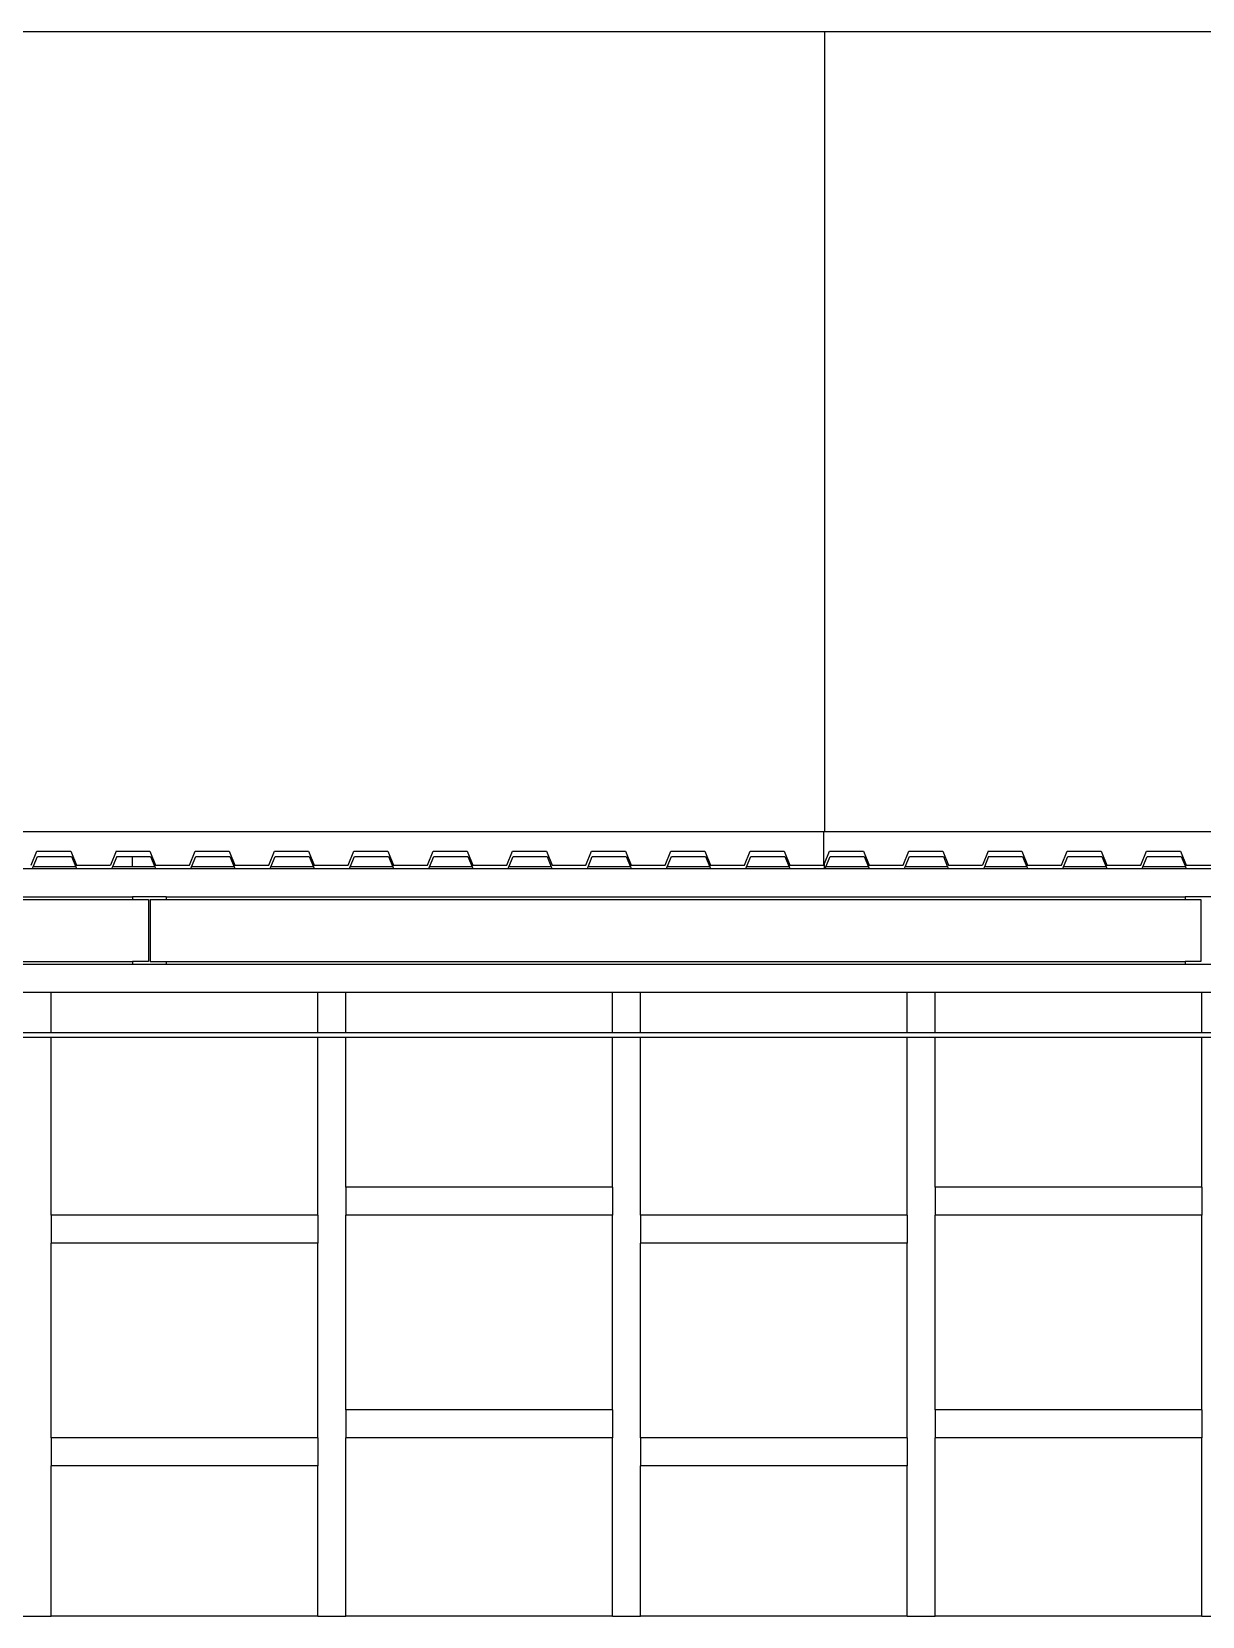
# Model space of a CAD drawing. Header units: metres. Extents: x -59 to 59, y -13 to 12.
# Drawn here: x -18.2 to -14.03, y 6.82 to 12.47 of the extents above; entities that cross this region are included whole.
import ezdxf

# ---------------------------------------------------------------- set-up
doc = ezdxf.new("R2010")
doc.units = ezdxf.units.M

msp = doc.modelspace()

# ---------------------------------------------------------------- linework, layer by layer
for p, q in [((-15.3758, 12.467), (-18.4823, 12.467)), ((-15.3758, 12.467), (-15.3758, 9.6161)), ((-12.2692, 12.467), (-15.3758, 12.467)), ((-18.4823, 9.6161), (-15.3781, 9.6161)), ((-15.3781, 9.4961), (-15.3781, 9.6161)), ((-15.3781, 9.6161), (-15.3758, 9.6161)), ((-15.3758, 9.6161), (-12.2716, 9.6161)), ((-18.2023, 9.4961), (-18.1821, 9.5461)), ((-18.1821, 9.5461), (-18.061, 9.5461)), ((-18.061, 9.5461), (-18.0409, 9.4961)), ((-17.8997, 9.5461), (-17.9198, 9.4961)), ((-17.8997, 9.5461), (-17.7786, 9.5461)), ((-17.7786, 9.5461), (-17.7585, 9.4961)), ((-17.6374, 9.4961), (-17.6173, 9.5461)), ((-17.6173, 9.5461), (-17.4962, 9.5461)), ((-17.4962, 9.5461), (-17.476, 9.4961)), ((-17.355, 9.4961), (-17.3348, 9.5461)), ((-17.3348, 9.5461), (-17.2138, 9.5461)), ((-17.2138, 9.5461), (-17.1936, 9.4961)), ((-17.0726, 9.4961), (-17.0524, 9.5461)), ((-17.0524, 9.5461), (-16.9314, 9.5461)), ((-16.9314, 9.5461), (-16.9112, 9.4961)), ((-16.7902, 9.4961), (-16.77, 9.5461)), ((-16.77, 9.5461), (-16.649, 9.5461)), ((-16.649, 9.5461), (-16.6288, 9.4961)), ((-16.5078, 9.4961), (-16.4876, 9.5461)), ((-16.4876, 9.5461), (-16.3666, 9.5461)), ((-16.3666, 9.5461), (-16.3464, 9.4961)), ((-16.2254, 9.4961), (-16.2052, 9.5461)), ((-16.2052, 9.5461), (-16.0841, 9.5461)), ((-16.0841, 9.5461), (-16.064, 9.4961)), ((-15.9429, 9.4961), (-15.9228, 9.5461)), ((-15.9228, 9.5461), (-15.8017, 9.5461)), ((-15.8017, 9.5461), (-15.7816, 9.4961)), ((-15.6605, 9.4961), (-15.6404, 9.5461)), ((-15.6404, 9.5461), (-15.5193, 9.5461)), ((-15.5193, 9.5461), (-15.4991, 9.4961)), ((-15.3758, 9.502), (-15.3579, 9.5461)), ((-15.3579, 9.5461), (-15.2369, 9.5461)), ((-15.2369, 9.5461), (-15.2167, 9.4961)), ((-15.0957, 9.4961), (-15.0755, 9.5461)), ((-15.0755, 9.5461), (-14.9545, 9.5461)), ((-14.9545, 9.5461), (-14.9343, 9.4961)), ((-14.7931, 9.5461), (-14.8133, 9.4961)), ((-14.7931, 9.5461), (-14.6721, 9.5461)), ((-14.6721, 9.5461), (-14.6519, 9.4961)), ((-14.5309, 9.4961), (-14.5107, 9.5461)), ((-14.5107, 9.5461), (-14.3897, 9.5461)), ((-14.3897, 9.5461), (-14.3695, 9.4961)), ((-14.2485, 9.4961), (-14.2283, 9.5461)), ((-14.2283, 9.5461), (-14.1073, 9.5461)), ((-14.1073, 9.5461), (-14.0871, 9.4961)), ((-18.1978, 9.4836), (-18.195, 9.4904)), ((-18.195, 9.4904), (-18.1797, 9.5277)), ((-18.0434, 9.4904), (-18.195, 9.4904)), ((-18.1797, 9.5277), (-18.0587, 9.5277)), ((-18.0587, 9.5277), (-18.0434, 9.4904)), ((-18.0434, 9.4904), (-18.0406, 9.4836)), ((-18.0409, 9.4961), (-17.9198, 9.4961)), ((-17.9126, 9.4904), (-17.9154, 9.4836)), ((-17.8973, 9.5277), (-17.9126, 9.4904)), ((-17.8412, 9.4904), (-17.9126, 9.4904)), ((-17.8973, 9.5277), (-17.8412, 9.5277)), ((-17.8412, 9.5277), (-17.7763, 9.5277)), ((-17.8412, 9.4904), (-17.8412, 9.5277)), ((-17.761, 9.4904), (-17.8412, 9.4904)), ((-17.7763, 9.5277), (-17.761, 9.4904)), ((-17.761, 9.4904), (-17.7582, 9.4836)), ((-17.7585, 9.4961), (-17.6374, 9.4961)), ((-17.633, 9.4836), (-17.6302, 9.4904)), ((-17.6302, 9.4904), (-17.6149, 9.5277)), ((-17.4786, 9.4904), (-17.6302, 9.4904)), ((-17.6149, 9.5277), (-17.4939, 9.5277)), ((-17.4939, 9.5277), (-17.4786, 9.4904)), ((-17.4786, 9.4904), (-17.4758, 9.4836)), ((-17.476, 9.4961), (-17.355, 9.4961)), ((-17.3505, 9.4836), (-17.3477, 9.4904)), ((-17.3477, 9.4904), (-17.3325, 9.5277)), ((-17.1962, 9.4904), (-17.3477, 9.4904)), ((-17.3325, 9.5277), (-17.2115, 9.5277)), ((-17.2115, 9.5277), (-17.1962, 9.4904)), ((-17.1962, 9.4904), (-17.1934, 9.4836)), ((-17.1936, 9.4961), (-17.0726, 9.4961)), ((-17.0681, 9.4836), (-17.0653, 9.4904)), ((-17.0653, 9.4904), (-17.0501, 9.5277)), ((-16.9138, 9.4904), (-17.0653, 9.4904)), ((-17.0501, 9.5277), (-16.929, 9.5277)), ((-16.929, 9.5277), (-16.9138, 9.4904)), ((-16.9138, 9.4904), (-16.911, 9.4836)), ((-16.9112, 9.4961), (-16.7902, 9.4961)), ((-16.7857, 9.4836), (-16.7829, 9.4904)), ((-16.7829, 9.4904), (-16.7677, 9.5277)), ((-16.6314, 9.4904), (-16.7829, 9.4904)), ((-16.7677, 9.5277), (-16.6466, 9.5277)), ((-16.6466, 9.5277), (-16.6314, 9.4904)), ((-16.6314, 9.4904), (-16.6286, 9.4836)), ((-16.6288, 9.4961), (-16.5078, 9.4961)), ((-16.5033, 9.4836), (-16.5005, 9.4904)), ((-16.5005, 9.4904), (-16.4852, 9.5277)), ((-16.349, 9.4904), (-16.5005, 9.4904)), ((-16.4852, 9.5277), (-16.3642, 9.5277)), ((-16.3642, 9.5277), (-16.349, 9.4904)), ((-16.349, 9.4904), (-16.3462, 9.4836)), ((-16.3464, 9.4961), (-16.2254, 9.4961)), ((-16.2209, 9.4836), (-16.2181, 9.4904)), ((-16.2181, 9.4904), (-16.2028, 9.5277)), ((-16.0665, 9.4904), (-16.2181, 9.4904)), ((-16.2028, 9.5277), (-16.0818, 9.5277)), ((-16.0818, 9.5277), (-16.0665, 9.4904)), ((-16.0665, 9.4904), (-16.0637, 9.4836)), ((-16.064, 9.4961), (-15.9429, 9.4961)), ((-15.9385, 9.4836), (-15.9357, 9.4904)), ((-15.9357, 9.4904), (-15.9204, 9.5277)), ((-15.7841, 9.4904), (-15.9357, 9.4904)), ((-15.9204, 9.5277), (-15.7994, 9.5277)), ((-15.7994, 9.5277), (-15.7841, 9.4904)), ((-15.7841, 9.4904), (-15.7813, 9.4836)), ((-15.7816, 9.4961), (-15.6605, 9.4961)), ((-15.6561, 9.4836), (-15.6533, 9.4904)), ((-15.6533, 9.4904), (-15.638, 9.5277)), ((-15.5017, 9.4904), (-15.6533, 9.4904)), ((-15.638, 9.5277), (-15.517, 9.5277)), ((-15.517, 9.5277), (-15.5017, 9.4904)), ((-15.5017, 9.4904), (-15.4989, 9.4836)), ((-15.4991, 9.4961), (-15.3781, 9.4961)), ((-15.3781, 9.4961), (-15.3758, 9.502)), ((-15.3758, 9.4836), (-15.3758, 9.502)), ((-15.3736, 9.4836), (-15.3708, 9.4904)), ((-15.3708, 9.4904), (-15.3556, 9.5277)), ((-15.2193, 9.4904), (-15.3708, 9.4904)), ((-15.3556, 9.5277), (-15.2346, 9.5277)), ((-15.2346, 9.5277), (-15.2193, 9.4904)), ((-15.2193, 9.4904), (-15.2165, 9.4836)), ((-15.2167, 9.4961), (-15.0957, 9.4961)), ((-15.0912, 9.4836), (-15.0884, 9.4904)), ((-15.0884, 9.4904), (-15.0732, 9.5277)), ((-14.9369, 9.4904), (-15.0884, 9.4904)), ((-15.0732, 9.5277), (-14.9521, 9.5277)), ((-14.9521, 9.5277), (-14.9369, 9.4904)), ((-14.9369, 9.4904), (-14.9341, 9.4836)), ((-14.9343, 9.4961), (-14.8133, 9.4961)), ((-14.806, 9.4904), (-14.8088, 9.4836)), ((-14.7908, 9.5277), (-14.806, 9.4904)), ((-14.6545, 9.4904), (-14.806, 9.4904)), ((-14.7908, 9.5277), (-14.6697, 9.5277)), ((-14.6697, 9.5277), (-14.6545, 9.4904)), ((-14.6545, 9.4904), (-14.6517, 9.4836)), ((-14.6519, 9.4961), (-14.5309, 9.4961)), ((-14.5264, 9.4836), (-14.5236, 9.4904)), ((-14.5236, 9.4904), (-14.5084, 9.5277)), ((-14.3721, 9.4904), (-14.5236, 9.4904)), ((-14.5084, 9.5277), (-14.3873, 9.5277)), ((-14.3873, 9.5277), (-14.3721, 9.4904)), ((-14.3721, 9.4904), (-14.3693, 9.4836)), ((-14.3695, 9.4961), (-14.2485, 9.4961)), ((-14.244, 9.4836), (-14.2412, 9.4904)), ((-14.2412, 9.4904), (-14.2259, 9.5277)), ((-14.0912, 9.4904), (-14.2412, 9.4904)), ((-14.2259, 9.5277), (-14.1049, 9.5277)), ((-14.1049, 9.5277), (-14.0912, 9.4942)), ((-14.0912, 9.4942), (-14.0912, 9.4904)), ((-14.0912, 9.4942), (-14.0897, 9.4904)), ((-14.0897, 9.4904), (-14.0912, 9.4904)), ((-14.0897, 9.4904), (-14.0868, 9.4836)), ((-14.0871, 9.4961), (-13.966, 9.4961)), ((-18.1978, 9.4836), (-18.3231, 9.4836)), ((-18.0406, 9.4836), (-18.1978, 9.4836)), ((-17.9154, 9.4836), (-18.0406, 9.4836)), ((-17.7582, 9.4836), (-17.9154, 9.4836)), ((-17.633, 9.4836), (-17.7582, 9.4836)), ((-17.4758, 9.4836), (-17.633, 9.4836)), ((-17.3505, 9.4836), (-17.4758, 9.4836)), ((-17.1934, 9.4836), (-17.3505, 9.4836)), ((-17.0681, 9.4836), (-17.1934, 9.4836)), ((-16.911, 9.4836), (-17.0681, 9.4836)), ((-16.7857, 9.4836), (-16.911, 9.4836)), ((-16.6286, 9.4836), (-16.7857, 9.4836)), ((-16.5033, 9.4836), (-16.6286, 9.4836)), ((-16.3462, 9.4836), (-16.5033, 9.4836)), ((-16.2209, 9.4836), (-16.3462, 9.4836)), ((-16.0637, 9.4836), (-16.2209, 9.4836)), ((-15.9385, 9.4836), (-16.0637, 9.4836)), ((-15.7813, 9.4836), (-15.9385, 9.4836)), ((-15.6561, 9.4836), (-15.7813, 9.4836)), ((-15.4989, 9.4836), (-15.6561, 9.4836)), ((-15.3758, 9.4836), (-15.4989, 9.4836)), ((-15.3736, 9.4836), (-15.3758, 9.4836)), ((-15.2165, 9.4836), (-15.3736, 9.4836)), ((-15.0912, 9.4836), (-15.2165, 9.4836)), ((-14.9341, 9.4836), (-15.0912, 9.4836)), ((-14.8088, 9.4836), (-14.9341, 9.4836)), ((-14.6517, 9.4836), (-14.8088, 9.4836)), ((-14.5264, 9.4836), (-14.6517, 9.4836)), ((-14.3693, 9.4836), (-14.5264, 9.4836)), ((-14.244, 9.4836), (-14.3693, 9.4836)), ((-14.0868, 9.4836), (-14.244, 9.4836)), ((-13.9616, 9.4836), (-14.0868, 9.4836)), ((-21.3789, 9.3836), (-17.8412, 9.3836)), ((-17.8412, 9.3836), (-17.8412, 9.3738)), ((-17.7212, 9.3836), (-17.8412, 9.3836)), ((-17.7212, 9.3836), (-14.0912, 9.3836)), ((-17.7212, 9.3836), (-17.7212, 9.3738)), ((-14.0912, 9.3836), (-14.0912, 9.3738)), ((-13.9712, 9.3836), (-14.0912, 9.3836)), ((-21.3789, 9.3738), (-17.8412, 9.3738)), ((-17.8412, 9.3738), (-17.7843, 9.3738)), ((-17.7843, 9.3738), (-17.7843, 9.1534)), ((-17.7781, 9.3738), (-17.7212, 9.3738)), ((-17.7781, 9.3738), (-17.7781, 9.1534)), ((-17.7212, 9.3738), (-14.0912, 9.3738)), ((-14.0912, 9.3738), (-14.0343, 9.3738)), ((-14.0343, 9.3738), (-14.0343, 9.1534)), ((-21.3789, 9.1534), (-17.8412, 9.1534)), ((-17.8412, 9.1534), (-17.8412, 9.1436)), ((-17.7843, 9.1534), (-17.8412, 9.1534)), ((-17.7781, 9.1534), (-17.7212, 9.1534)), ((-17.7212, 9.1534), (-14.0912, 9.1534)), ((-17.7212, 9.1534), (-17.7212, 9.1436)), ((-14.0912, 9.1534), (-14.0912, 9.1436)), ((-14.0343, 9.1534), (-14.0912, 9.1534)), ((-21.3789, 9.1436), (-17.8412, 9.1436)), ((-17.8412, 9.1436), (-17.7212, 9.1436)), ((-17.7212, 9.1436), (-14.0912, 9.1436)), ((-14.0912, 9.1436), (-13.9712, 9.1436)), ((-18.2312, 9.0436), (-18.1312, 9.0436)), ((-18.1312, 8.8996), (-18.1312, 9.0436)), ((-18.1312, 9.0436), (-17.1812, 9.0436)), ((-17.1812, 9.0436), (-17.0812, 9.0436)), ((-17.1812, 8.8996), (-17.1812, 9.0436)), ((-17.0812, 8.8996), (-17.0812, 9.0436)), ((-17.0812, 9.0436), (-16.1312, 9.0436)), ((-16.1312, 9.0436), (-16.0312, 9.0436)), ((-16.1312, 8.8996), (-16.1312, 9.0436)), ((-16.0312, 8.8996), (-16.0312, 9.0436)), ((-16.0312, 9.0436), (-15.0812, 9.0436)), ((-15.0812, 9.0436), (-14.9812, 9.0436)), ((-15.0812, 8.8996), (-15.0812, 9.0436)), ((-14.9812, 8.8996), (-14.9812, 9.0436)), ((-14.9812, 9.0436), (-14.0312, 9.0436)), ((-14.0312, 9.0436), (-13.9312, 9.0436)), ((-14.0312, 8.8996), (-14.0312, 9.0436)), ((-18.2312, 8.8996), (-18.1312, 8.8996)), ((-18.2312, 8.8836), (-18.1312, 8.8836)), ((-18.1312, 8.8996), (-17.1812, 8.8996)), ((-18.1312, 8.2493), (-18.1312, 8.8836)), ((-18.1312, 8.8836), (-17.1812, 8.8836)), ((-17.1812, 8.8996), (-17.0812, 8.8996)), ((-17.1812, 8.2493), (-17.1812, 8.8836)), ((-17.1812, 8.8836), (-17.0812, 8.8836)), ((-17.0812, 8.8996), (-16.1312, 8.8996)), ((-17.0812, 8.3493), (-17.0812, 8.8836)), ((-17.0812, 8.8836), (-16.1312, 8.8836)), ((-16.1312, 8.8996), (-16.0312, 8.8996)), ((-16.1312, 8.3493), (-16.1312, 8.8836)), ((-16.1312, 8.8836), (-16.0312, 8.8836)), ((-16.0312, 8.8996), (-15.0812, 8.8996)), ((-16.0312, 8.2493), (-16.0312, 8.8836)), ((-16.0312, 8.8836), (-15.0812, 8.8836)), ((-15.0812, 8.8996), (-14.9812, 8.8996)), ((-15.0812, 8.2493), (-15.0812, 8.8836)), ((-15.0812, 8.8836), (-14.9812, 8.8836)), ((-14.9812, 8.8996), (-14.0312, 8.8996)), ((-14.9812, 8.3493), (-14.9812, 8.8836)), ((-14.9812, 8.8836), (-14.0312, 8.8836)), ((-14.0312, 8.8996), (-13.9312, 8.8996)), ((-14.0312, 8.3493), (-14.0312, 8.8836)), ((-14.0312, 8.8836), (-13.9312, 8.8836)), ((-16.1312, 8.3493), (-17.0812, 8.3493)), ((-17.0812, 8.3493), (-17.0812, 8.2493)), ((-16.1312, 8.3493), (-16.1312, 8.2493)), ((-14.0312, 8.3493), (-14.9812, 8.3493)), ((-14.9812, 8.3493), (-14.9812, 8.2493)), ((-14.0312, 8.3493), (-14.0312, 8.2493)), ((-17.1812, 8.2493), (-18.1312, 8.2493)), ((-18.1312, 8.2493), (-18.1312, 8.1493)), ((-17.1812, 8.2493), (-17.1812, 8.1493)), ((-17.0812, 7.555), (-17.0812, 8.2493)), ((-16.1312, 8.2493), (-17.0812, 8.2493)), ((-16.1312, 7.555), (-16.1312, 8.2493)), ((-15.0812, 8.2493), (-16.0312, 8.2493)), ((-16.0312, 8.2493), (-16.0312, 8.1493)), ((-15.0812, 8.2493), (-15.0812, 8.1493)), ((-14.9812, 7.555), (-14.9812, 8.2493)), ((-14.0312, 8.2493), (-14.9812, 8.2493)), ((-14.0312, 7.555), (-14.0312, 8.2493)), ((-18.1312, 7.455), (-18.1312, 8.1493)), ((-17.1812, 8.1493), (-18.1312, 8.1493)), ((-17.1812, 7.455), (-17.1812, 8.1493)), ((-16.0312, 7.455), (-16.0312, 8.1493)), ((-15.0812, 8.1493), (-16.0312, 8.1493)), ((-15.0812, 7.455), (-15.0812, 8.1493)), ((-16.1312, 7.555), (-17.0812, 7.555)), ((-17.0812, 7.555), (-17.0812, 7.455)), ((-16.1312, 7.555), (-16.1312, 7.455)), ((-14.0312, 7.555), (-14.9812, 7.555)), ((-14.9812, 7.555), (-14.9812, 7.455)), ((-14.0312, 7.555), (-14.0312, 7.455)), ((-17.1812, 7.455), (-18.1312, 7.455)), ((-18.1312, 7.455), (-18.1312, 7.355)), ((-17.1812, 7.455), (-17.1812, 7.355)), ((-17.0812, 6.8193), (-17.0812, 7.455)), ((-16.1312, 7.455), (-17.0812, 7.455)), ((-16.1312, 6.8193), (-16.1312, 7.455)), ((-15.0812, 7.455), (-16.0312, 7.455)), ((-16.0312, 7.455), (-16.0312, 7.355)), ((-15.0812, 7.455), (-15.0812, 7.355)), ((-14.9812, 6.8193), (-14.9812, 7.455)), ((-14.0312, 7.455), (-14.9812, 7.455)), ((-14.0312, 6.8193), (-14.0312, 7.455)), ((-18.1312, 6.8193), (-18.1312, 7.355)), ((-17.1812, 7.355), (-18.1312, 7.355)), ((-17.1812, 6.8193), (-17.1812, 7.355)), ((-16.0312, 6.8193), (-16.0312, 7.355)), ((-15.0812, 7.355), (-16.0312, 7.355)), ((-15.0812, 6.8193), (-15.0812, 7.355)), ((-18.2312, 6.8193), (-18.1312, 6.8193)), ((-17.1812, 6.8193), (-18.1312, 6.8193)), ((-17.1812, 6.8193), (-17.0812, 6.8193)), ((-16.1312, 6.8193), (-17.0812, 6.8193)), ((-16.1312, 6.8193), (-16.0312, 6.8193)), ((-15.0812, 6.8193), (-16.0312, 6.8193)), ((-15.0812, 6.8193), (-14.9812, 6.8193)), ((-14.0312, 6.8193), (-14.9812, 6.8193)), ((-14.0312, 6.8193), (-13.9312, 6.8193))]:
    msp.add_line(p, q)

doc.saveas('drawing.dxf')
